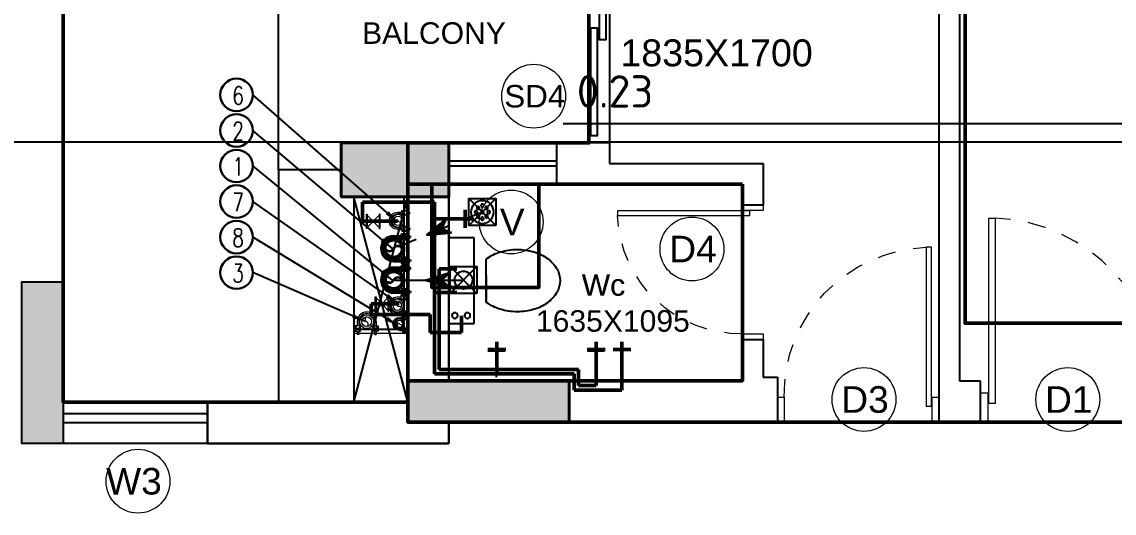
# Model space of a CAD drawing. Header units: inches. Extents: x 0 to 429, y 0 to 146.
# Drawn here: x 205.43 to 211.51, y 115.3 to 118.03 of the extents above; entities that cross this region are included whole.
import ezdxf
from ezdxf.enums import TextEntityAlignment as Align

# ---------------------------------------------------------------- set-up
doc = ezdxf.new("R2010")
doc.units = ezdxf.units.IN
doc.header["$MEASUREMENT"] = 0
doc.linetypes.add('Xr-4BHK-A-B-Ground-Sub$0$DASHED', pattern=[0.75, 0.5, -0.25])
doc.linetypes.add('Xr-4BHK-A-B-Ground-Sub$0$HIDDEN', pattern=[0.375, 0.25, -0.125])
doc.layers.get('DEFPOINTS').update_dxf_attribs({"lineweight": 18})
for name, color, linetype, lineweight in [('FLOOR-GROUND', 7, 'Continuous', 50), ('XR-4BHK-A-B-GROUND-SUB$0$1PL', 3, 'Continuous', 25), ('XR-4BHK-A-B-GROUND-SUB$0$1PL-SHAFT-PIPE-TEXT-50', 213, 'Continuous', 30), ('XR-4BHK-A-B-GROUND-SUB$0$DOOR', 34, 'Continuous', 20), ('XR-4BHK-A-B-GROUND-SUB$0$TOWER-COL', 1, 'Continuous', 40), ('XR-4BHK-A-B-GROUND-SUB$0$TOWER-COL-HATCH', 9, 'Continuous', 5), ('XR-4BHK-A-B-GROUND-SUB$0$WALL', 7, 'Continuous', 30)]:
    doc.layers.add(name, color=color, linetype=linetype, lineweight=lineweight)
for name, color, linetype in [('XR-4BHK-A-B-GROUND-SUB$0$1PL-DR-SOIL', 1, 'Continuous'), ('XR-4BHK-A-B-GROUND-SUB$0$1PL-DR-WASTE', 5, 'Xr-4BHK-A-B-Ground-Sub$0$DASHED'), ('XR-4BHK-A-B-GROUND-SUB$0$1PL-SHAFT-PIPE', 7, 'Continuous'), ('XR-4BHK-A-B-GROUND-SUB$0$ELE', 4, 'Continuous')]:
    doc.layers.add(name, color=color, linetype=linetype)
doc.layers.add('XR-4BHK-A-B-GROUND-SUB$0$SEWERARE LINE', color=7, linetype='Continuous', lineweight=35, true_color=0xca2d12)
doc.layers.add('XR-4BHK-A-B-GROUND-SUB$0$WATER SUPPLAY', color=7, linetype='Continuous', lineweight=0, true_color=0x00f000)
doc.styles.add('Sanvi Common', font='isocpeur.ttf')
doc.styles.add('Xr-4BHK-A-B-Ground-Sub$0$$0$DIM', font='arial.ttf', dxfattribs={"height": 4})
doc.styles.add('Xr-4BHK-A-B-Ground-Sub$0$$1$Standard', font='arial.ttf')
doc.styles.add('Xr-4BHK-A-B-Ground-Sub$0$AUDIT_D_080506184754-0', font='romans.shx')
doc.styles.add('Xr-4BHK-A-B-Ground-Sub$0$DIM', font='arial.ttf')
doc.styles.add('Xr-4BHK-A-B-Ground-Sub$0$Standard', font='ARIALN.TTF')
doc.styles.add('Xr-4BHK-A-B-Typical-Sub$0$DIM', font='arial.ttf')
doc.dimstyles.new('Sanvi Common', dxfattribs={"dimtxt": 0.18, "dimasz": 0.18, "dimexe": 0.18, "dimexo": 0.0625, "dimgap": 0.09, "dimtad": 1, "dimzin": 0, "dimdsep": 46, "dimtxsty": 'Sanvi Common', "dimblk": 'OPEN30', "dimcen": 0.09, "dimclrd": 68, "dimclre": 68, "dimclrt": 40, "dimadec": 0, "dimazin": 0, "dimtfac": 1, "dimtofl": 0, "dimtmove": 0, "dimatfit": 3, "dimldrblk": 'OPEN30', "dimfxl": 1, "dimtolj": 1, "dimtzin": 0, "dimarcsym": 0})
doc.dimstyles.new('Xr-4BHK-A-B-Ground-Sub$0$DIM 75', dxfattribs={"dimtxt": 75, "dimasz": 75, "dimexe": 0.18, "dimexo": 0.0625, "dimgap": 0.09, "dimtad": 0, "dimtih": 1, "dimtoh": 1, "dimdec": 0, "dimzin": 0, "dimdsep": 46, "dimtxsty": 'Xr-4BHK-A-B-Ground-Sub$0$Standard', "dimcen": 0.09, "dimclrd": 256, "dimclre": 256, "dimclrt": 256, "dimadec": 0, "dimazin": 0, "dimtfac": 1, "dimtdec": 0, "dimtofl": 0, "dimtmove": 0, "dimatfit": 3, "dimfxl": 1, "dimtolj": 1, "dimtzin": 0, "dimarcsym": 0})

# ---------------------------------------------------------------- blocks, each defined once
blk = doc.blocks.new('Xr-4BHK-A-B-Ground-Sub$0$1111')
for p, q in [((-6719.3, 24832.2), (-6719.3, 24832.2)), ((-6770.3, 24610.7), (-7008.8, 24610.7)), ((-6918.9, 24610.7), (-6770.3, 24610.7)), ((-7128.5, 24545.5), (-7128.5, 24404.3)), ((-6650.6, 24545.5), (-7128.5, 24545.5)), ((-6650.6, 24404.3), (-6650.6, 24545.5)), ((-7128.5, 24404.3), (-6650.6, 24404.3)), ((-6849.6, 24404.3), (-6849.6, 24404.3)), ((-6703, 24404.3), (-6703, 24404.3))]:
    blk.add_line(p, q)
at = {"extrusion": (0, 0, -1)}
for centre, major_axis, ratio, start_param, end_param in [((-6889.6, 24895.3), (90.6, 90.6), 1, -1.303122, -0.785398), ((-6889.6, 24895.3), (-90.6, 90.6), 1, 0.785398, 1.303122), ((-6859.2, 24842), (-134, 134), 1, 6.126583, 6.550859), ((-6919.9, 24842), (134, 134), 1, -0.267674, 0.156602), ((-6811.4, 24807.2), (175.8, 175.8), 1, 4.219591, 4.555787), ((-6967.7, 24807.2), (-175.8, 175.8), 1, 1.727398, 2.063595), ((-6735.9, 24784.5), (231.5, 231.5), 1, 3.926991, 4.219591), ((-7043.2, 24784.5), (231.5, 231.5), 1, 0.492798, 0.785398), ((-6735.9, 24784.5), (-231.5, 231.5), 1, 5.205187, 5.497787), ((-7043.2, 24784.5), (231.5, 231.5), 1, 0.785398, 1.077998), ((-6811.4, 24761.7), (-175.8, 175.8), 1, 4.868991, 5.205187), ((-6967.7, 24761.7), (-231.2, 91.4), 0.988951, 3.056609, 3.421062), ((-6859.2, 24726.9), (-134, 134), 1, 4.837165, 4.868991), ((-6694.7, 24507), (-11.5, 11.5), 1, 3.141593, 9.424778), ((-6694.7, 24437.2), (11.5, 11.5), 1, 1.570796326805002, 7.853981633984588)]:
    blk.add_ellipse(centre, major_axis=major_axis, ratio=ratio, start_param=start_param, end_param=end_param, dxfattribs=at)
blk = doc.blocks.new('Xr-4BHK-A-B-Ground-Sub$0$d-750')
at = {"layer": 'XR-4BHK-A-B-GROUND-SUB$0$DOOR'}
for p, q in [((0, 718.7), (0, 750)), ((0, 750), (115, 750)), ((115, 750), (115, 718.7)), ((115, 718.7), (0, 718.7)), ((0, 0), (0, 31.2)), ((0, 31.2), (115, 31.2)), ((115, 31.2), (115, 0)), ((115, 0), (0, 0))]:
    blk.add_line(p, q, dxfattribs=at)
blk.add_lwpolyline([(73.9, 34.2), (811.3, 34.2), (811.3, 59.2), (73.9, 59.2)], close=True, dxfattribs=at)
at = {"layer": 'XR-4BHK-A-B-GROUND-SUB$0$DOOR', "color": 8, "linetype": 'Xr-4BHK-A-B-Ground-Sub$0$HIDDEN', "extrusion": (0, 0, -1)}
blk.add_ellipse((125, 31.2), major_axis=(218.4, 652.1), ratio=0.99874, start_param=-0.33813, end_param=1.207251, dxfattribs=at)
blk = doc.blocks.new('Xr-4BHK-A-B-Ground-Sub$0$core typ')
at = {"layer": 'XR-4BHK-A-B-GROUND-SUB$0$ELE'}
for p, q in [((1665.4, 9885.4), (1665.4, 8590.5)), ((2085.4, 9735.2), (2085.4, 8590.5)), ((2385.4, 8590.7), (2085.4, 9735.2)), ((2085.4, 8590.5), (2385.4, 9735.2)), ((1270.4, 8590.5), (466.3, 8590.5)), ((1270.4, 8525.5), (466.3, 8525.5)), ((1270.4, 8475.5), (466.3, 8475.5)), ((1270.4, 8360), (466.3, 8360))]:
    blk.add_line(p, q, dxfattribs=at)
at = {"layer": 'XR-4BHK-A-B-GROUND-SUB$0$WALL'}
for p, q in [((465, 11220), (465, 9260.5)), ((2385.4, 8590.5), (2385.5, 9735.2)), ((2615.4, 9735.2), (2615.4, 8710.4)), ((2385.4, 8590.5), (1270.4, 8590.5)), ((1270.4, 8590.5), (1270.4, 8360.5)), ((2615, 8480), (2615, 8360.5)), ((2615, 8360.5), (1270.4, 8360.5))]:
    blk.add_line(p, q, dxfattribs=at)
blk = doc.blocks.new('Xr-4BHK-A-B-Ground-Sub$0$REV.CO.')
at = {"layer": 'XR-4BHK-A-B-GROUND-SUB$0$TOWER-COL-HATCH'}
blk.add_hatch(color=256, dxfattribs=at).paths.add_polyline_path([(459246.1, 7219.8), (459246.1, 6920), (458646.1, 6920), (458646.1, 7219.8)])
h = blk.add_hatch(color=256, dxfattribs=at)
h.dxf.hatch_style = 1
h.paths.add_polyline_path([(458876.1, 5665), (458876.1, 5895), (457975.6, 5895), (457975.6, 5665)])
at = {"layer": 'XR-4BHK-A-B-GROUND-SUB$0$TOWER-COL'}
for points in [[(459246.1, 7219.8), (459246.1, 6920), (458646.1, 6920), (458646.1, 7219.8)], [(458876.1, 5895), (458876.1, 5665), (457975.6, 5665), (457975.6, 5895)]]:
    blk.add_lwpolyline(points, close=True, dxfattribs=at)
blk = doc.blocks.new('Xr-4BHK-A-B-Ground-Sub$0$$0$DOOR NO')
at = {"lineweight": 0}
blk.add_circle((0, 0), 10, dxfattribs=at)
at = {"style": 'Xr-4BHK-A-B-Ground-Sub$0$$0$DIM'}
blk.add_attdef('X1', text='', height=9, dxfattribs=at).set_placement((0, 0), align=Align.MIDDLE_CENTER)
blk = doc.blocks.new('_Open30')
at = {"color": 0, "linetype": 'ByBlock', "lineweight": -2}
for p, q in [((-1, 0.268), (0, 0)), ((0, 0), (-1, -0.268)), ((0, 0), (-1, 0))]:
    blk.add_line(p, q, dxfattribs=at)
blk = doc.blocks.new('*D143')
at = {"color": 68, "lineweight": -2, "transparency": 16777216}
for p, q in [((194.7503, 117.3208), (194.7503, 117.5459)), ((211.9703, 117.2967), (211.9703, 117.5459)), ((194.9303, 117.3659), (211.7903, 117.3659))]:
    blk.add_line(p, q, dxfattribs=at)
at = {"layer": 'DEFPOINTS', "color": 0, "transparency": 16777216}
for p in [(211.9703, 117.3659), (194.7503, 117.2583), (211.9703, 117.2342)]:
    blk.add_point(p, dxfattribs=at)
at = {"color": 68, "lineweight": -2, "transparency": 16777216, "xscale": 0.18, "yscale": 0.18, "zscale": 0.18, "rotation": 180}
blk.add_blockref('_Open30', (194.7503, 117.3659), dxfattribs=at)
at = {"color": 68, "lineweight": -2, "transparency": 16777216, "xscale": 0.18, "yscale": 0.18, "zscale": 0.18}
blk.add_blockref('_Open30', (211.9703, 117.3659), dxfattribs=at)
at = {"color": 40, "transparency": 16777216, "insert": (203.3603, 117.5459), "char_height": 0.18, "attachment_point": 5, "style": 'Sanvi Common'}
blk.add_mtext('\\A1;17.22', dxfattribs=at)
blk = doc.blocks.new('*D144')
at = {"color": 68, "lineweight": -2, "transparency": 16777216}
for p, q in [((211.9703, 117.2967), (211.9703, 117.6472)), ((212.2003, 117.3108), (212.2003, 117.6472)), ((211.7903, 117.4672), (208.4423, 117.4672)), ((212.3803, 117.4672), (212.5603, 117.4672))]:
    blk.add_line(p, q, dxfattribs=at)
at = {"layer": 'DEFPOINTS', "color": 0, "transparency": 16777216}
for p in [(212.2003, 117.4672), (211.9703, 117.2342), (212.2003, 117.2483)]:
    blk.add_point(p, dxfattribs=at)
at = {"color": 68, "lineweight": -2, "transparency": 16777216, "xscale": 0.18, "yscale": 0.18, "zscale": 0.18}
blk.add_blockref('_Open30', (211.9703, 117.4672), dxfattribs=at)
at = {"color": 68, "lineweight": -2, "transparency": 16777216, "xscale": 0.18, "yscale": 0.18, "zscale": 0.18, "rotation": 180}
blk.add_blockref('_Open30', (212.2003, 117.4672), dxfattribs=at)
at = {"color": 40, "transparency": 16777216, "insert": (208.7303, 117.6472), "char_height": 0.18, "attachment_point": 5, "style": 'Sanvi Common'}
blk.add_mtext('\\A1;0.23', dxfattribs=at)
blk = doc.blocks.new('Xr-4BHK-A-B-Ground-Sub$0$CI100')
at = {"layer": 'XR-4BHK-A-B-GROUND-SUB$0$SEWERARE LINE', "ltscale": 100}
for p, q in [((-78.9, 0), (-78.9, 11.5)), ((-74, 60.7), (-74, 11.5)), ((-66, 60.7), (-66, 11.5)), ((-61.1, 0), (-61.1, 11.5)), ((61.1, 0), (61.1, 11.5)), ((66, 60.7), (66, 11.5)), ((74, 60.7), (74, 11.5)), ((78.9, 0), (78.9, 11.5)), ((-78.9, -15.5), (-78.9, -4)), ((-74, 0), (-74, -4)), ((-74, -15.5), (-74, -37.3)), ((-74, -16.8), (-74, -37.3)), ((-66, -37.3), (-74, -37.3)), ((-66, 0), (-66, -4)), ((-66, -15.5), (-66, -37.3)), ((-66, -16.8), (-66, -37.3)), ((-61.1, -15.5), (-61.1, -4)), ((61.1, -15.5), (61.1, -4)), ((66, 0), (66, -4)), ((66, -15.5), (66, -37.3)), ((66, -16.8), (66, -37.3)), ((66, -37.3), (74, -37.3)), ((74, 0), (74, -4)), ((74, -15.5), (74, -37.3)), ((74, -16.8), (74, -37.3)), ((78.9, -15.5), (78.9, -4))]:
    blk.add_line(p, q, dxfattribs=at)
for points in [[(-85.4, 0), (-54.6, 0), (-54.6, 11.5), (-85.4, 11.5)], [(85.4, 0), (54.6, 0), (54.6, 11.5), (85.4, 11.5)], [(-85.4, -15.5), (-54.6, -15.5), (-54.6, -4), (-85.4, -4)], [(85.4, -15.5), (54.6, -15.5), (54.6, -4), (85.4, -4)]]:
    blk.add_lwpolyline(points, close=True, dxfattribs=at)
for radius in [60.7, 50]:
    blk.add_circle((0, 60.7), radius, dxfattribs=at)
for centre, radius, start, end in [((0, 60.7), 74, 0, 180), ((0, 60.7), 66, 0, 180), ((13.9, 85.7), 28.6, 119.0199, 240.9801), ((-13.9, 35.7), 28.6, 299.0199, 60.9801)]:
    blk.add_arc(centre, radius, start, end, dxfattribs=at)
blk = doc.blocks.new('Xr-4BHK-A-B-Ground-Sub$0$CI50')
at = {"ltscale": 100}
for p, q in [((-53.2, 2), (-53.2, 13.5)), ((-48.3, 35), (-48.3, 13.5)), ((-48.3, 2), (-48.3, -2)), ((-40.3, 35), (-40.3, 13.5)), ((-40.3, 2), (-40.3, -2)), ((-35.4, 2), (-35.4, 13.5)), ((35.4, 2), (35.4, 13.5)), ((40.3, 35), (40.3, 13.5)), ((40.3, 2), (40.3, -2)), ((48.3, 35), (48.3, 13.5)), ((48.3, 2), (48.3, -2)), ((53.2, 2), (53.2, 13.5)), ((-53.2, -13.5), (-53.2, -2)), ((-48.3, -13.5), (-48.3, -30.6)), ((-48.3, -14.8), (-48.3, -30.6)), ((-40.3, -30.6), (-48.3, -30.6)), ((-40.3, -13.5), (-40.3, -30.6)), ((-40.3, -14.8), (-40.3, -30.6)), ((-35.4, -13.5), (-35.4, -2)), ((35.4, -13.5), (35.4, -2)), ((40.3, -13.5), (40.3, -30.6)), ((40.3, -14.8), (40.3, -30.6)), ((40.3, -30.6), (48.3, -30.6)), ((48.3, -13.5), (48.3, -30.6)), ((48.3, -14.8), (48.3, -30.6)), ((53.2, -13.5), (53.2, -2))]:
    blk.add_line(p, q, dxfattribs=at)
for points in [[(-57.9, 2), (-30.9, 2), (-30.9, 13.5), (-57.9, 13.5)], [(57.9, 2), (30.9, 2), (30.9, 13.5), (57.9, 13.5)], [(-57.9, -13.5), (-30.9, -13.5), (-30.9, -2), (-57.9, -2)], [(57.9, -13.5), (30.9, -13.5), (30.9, -2), (57.9, -2)]]:
    blk.add_lwpolyline(points, close=True, dxfattribs=at)
for radius in [35, 25]:
    blk.add_circle((0, 35), radius, dxfattribs=at)
for centre, radius, start, end in [((0, 35), 48.3, 0, 180), ((0, 35), 40.3, 360, 180), ((6.9, 47.5), 14.3, 119.0199, 240.9801), ((-6.9, 22.5), 14.3, 299.0199, 60.9801)]:
    blk.add_arc(centre, radius, start, end, dxfattribs=at)
blk = doc.blocks.new('Xr-4BHK-A-B-Ground-Sub$0$A6')
at = {"linetype": 'Continuous', "lineweight": -3}
h = blk.add_hatch(dxfattribs=at)
h.set_pattern_fill('ANSI31', color=8, scale=51.850019, angle=269.98621, style=0)
h.set_pattern_definition([(314.9862146, (-3558.9815, 121585.5365), (4.58404006, 4.58183475), [])])
h.paths.add_polyline_path([(-42.5, 41.5), (0, 0), (-42.5, -41.5), (91.7, 0)])
for p, q in [((-42.5, 41.5), (0, 0)), ((91.7, 0), (-42.5, 41.5)), ((-42.5, -41.5), (0, 0)), ((0, 0), (91.7, 0)), ((91.7, 0), (-42.5, -41.5))]:
    blk.add_line(p, q, dxfattribs=at)
blk = doc.blocks.new('Xr-4BHK-A-B-Ground-Sub$0$FT 100')
at = {"linetype": 'Continuous'}
blk.add_ellipse((0, 0), major_axis=(63.4, -2.9), ratio=1, start_param=0.046079, end_param=6.329264, dxfattribs=at)
for centre in [(-36.7, 0), (-23.3, 23.3), (0, 35.4), (0, 0), (23.3, 23.3), (36.7, 0), (-23.3, -23.3), (0, -35.4), (23.3, -23.3)]:
    blk.add_ellipse(centre, major_axis=(7.97, 0), ratio=1)
blk = doc.blocks.new('Xr-4BHK-A-B-Ground-Sub$0$P-VALVE')
at = {"linetype": 'Continuous'}
for p, q in [((-19.7, 19), (19.7, 19)), ((-19.7, 16.4), (-19.7, 19)), ((19.7, 16.4), (-19.7, 16.4)), ((-17, -16.4), (17, 16.4)), ((-17, 16.4), (17, -16.4)), ((19.7, 19), (19.7, 16.4)), ((19.7, -16.4), (-19.7, -16.4)), ((-19.7, -16.4), (-19.7, -19)), ((-19.7, -19), (19.7, -19)), ((19.7, -19), (19.7, -16.4))]:
    blk.add_line(p, q, dxfattribs=at)
blk = doc.blocks.new('Xr-4BHK-A-B-Ground-Sub$0$A$C14D55273')
at = {"layer": 'XR-4BHK-A-B-GROUND-SUB$0$WATER SUPPLAY', "lineweight": 50}
for p, q in [((11886.6, -13810.6), (11485.1, -13810.6)), ((11485.1, -13810.6), (11485.1, -14767.6)), ((11886.6, -13916.8), (11886.6, -13810.6)), ((11315.4, -13852.7), (11315.4, -13952.7)), ((11272.9, -13902.7), (11485.1, -13902.7)), ((11691.7, -13916.8), (11886.6, -13916.8)), ((11360.5, -14180.9), (11460.1, -14180.9)), ((11460.1, -14180.9), (11460.1, -14742.6)), ((11360.5, -14313.1), (11485.1, -14313.1)), ((11683.5, -14377.4), (11838.5, -14377.4)), ((11838.5, -14377.4), (11838.5, -14436.9)), ((11335.1, -14442.9), (11335.1, -14535.9)), ((11510.1, -14436.9), (11510.1, -14535.9)), ((11838.5, -14436.9), (11510.1, -14436.9)), ((11335.1, -14535.9), (11510.1, -14535.9)), ((10441.1, -14588.7), (10441.1, -14856.9)), ((10584.7, -14588.7), (10584.7, -14831.9)), ((11139.1, -14588.7), (11139.1, -14767.6)), ((10491.1, -14631.2), (10391.1, -14631.2)), ((10634.7, -14631.2), (10534.7, -14631.2)), ((11189.1, -14631.2), (11089.1, -14631.2)), ((11460.1, -14742.6), (10682.8, -14742.6)), ((10682.8, -14831.9), (10682.8, -14742.6)), ((11485.1, -14767.6), (10707.8, -14767.6)), ((10707.8, -14856.9), (10707.8, -14767.6)), ((10682.8, -14831.9), (10584.7, -14831.9)), ((10707.8, -14856.9), (10441.1, -14856.9))]:
    blk.add_line(p, q, dxfattribs=at)
at = {"layer": 'XR-4BHK-A-B-GROUND-SUB$0$WATER SUPPLAY', "lineweight": 50, "xscale": 2.000000000000041, "yscale": 2.000000000000041, "zscale": 2.000000000000041, "rotation": 90.00001157763748}
for p in [(11827.4, -13916.8), (11778.7, -14377.4)]:
    blk.add_blockref('Xr-4BHK-A-B-Ground-Sub$0$P-VALVE', p, dxfattribs=at)
blk = doc.blocks.new('Xr-4BHK-A-B-Ground-Sub$0$A$C2521575D')
at = {"layer": 'XR-4BHK-A-B-GROUND-SUB$0$1PL'}
for p, q in [((21339.7, 18758.9), (21189.7, 18608.9)), ((21189.7, 18758.9), (21339.7, 18608.9)), ((21234.7, 18380), (21084.7, 18230)), ((21084.7, 18380), (21234.7, 18230))]:
    blk.add_line(p, q, dxfattribs=at)
for points in [[(21339.7, 18608.9), (21189.7, 18608.9), (21189.7, 18758.9), (21339.7, 18758.9)], [(21234.7, 18230), (21084.7, 18230), (21084.7, 18380), (21234.7, 18380)]]:
    blk.add_lwpolyline(points, close=True, dxfattribs=at)
at = {"layer": 'XR-4BHK-A-B-GROUND-SUB$0$1PL-DR-SOIL', "ltscale": 6}
blk.add_line((20774.4, 18305, 0), (21160, 18305), dxfattribs=at)
blk.add_circle((21159.7, 18305), 50, dxfattribs=at)
at = {"layer": 'XR-4BHK-A-B-GROUND-SUB$0$1PL-DR-WASTE', "ltscale": 0.015}
blk.add_line((21264.7, 18683.9), (20774.4, 18480.6, 0), dxfattribs=at)
at = {"layer": 'XR-4BHK-A-B-GROUND-SUB$0$1PL-SHAFT-PIPE-TEXT-50'}
for centre in [(19895.3, 19336.7), (19895.3, 19138.7), (19895.3, 18940.7), (19895.3, 18742.7), (19895.3, 18544.7), (19895.3, 18346.7)]:
    blk.add_circle(centre, 90.6, dxfattribs=at)
at = {"layer": 'XR-4BHK-A-B-GROUND-SUB$0$WATER SUPPLAY'}
for p, q in [((20831.6, 18008), (20831.6, 18771.8)), ((20552.6, 18029), (20852.6, 18029))]:
    blk.add_line(p, q, dxfattribs=at)
for points in [[(20827.6, 18008), (20827.6, 18771.8), (20852.6, 18771.8), (20852.6, 18008)], [(20552.6, 18033), (20852.6, 18033), (20852.6, 18008), (20552.6, 18008)]]:
    blk.add_lwpolyline(points, close=True, dxfattribs=at)
at = {"layer": 'XR-4BHK-A-B-GROUND-SUB$0$1PL-DR-SOIL', "ltscale": 6, "extrusion": (7.24774e-22, 1.64894e-08, 1), "xscale": -1, "rotation": 359.986214620394}
for p in [(21039.6, 18304.8, 0), (21040.1, 18305, 0)]:
    blk.add_blockref('Xr-4BHK-A-B-Ground-Sub$0$A6', p, dxfattribs=at)
at = {"layer": 'XR-4BHK-A-B-GROUND-SUB$0$1PL-DR-WASTE', "ltscale": 0.75, "xscale": -1, "rotation": 90}
blk.add_blockref('Xr-4BHK-A-B-Ground-Sub$0$FT 100', (21264.7, 18683.9), dxfattribs=at)
at = {"layer": 'XR-4BHK-A-B-GROUND-SUB$0$1PL-DR-WASTE', "ltscale": 0.015, "extrusion": (-6.29674e-09, 1.52358e-08, 1), "xscale": -0.9999999999999992, "rotation": 22.50699164902677}
blk.add_blockref('Xr-4BHK-A-B-Ground-Sub$0$A6', (21038.5, 18590.1, 0), dxfattribs=at)
at = {"layer": 'XR-4BHK-A-B-GROUND-SUB$0$1PL-SHAFT-PIPE', "xscale": 0.9405000000042492, "yscale": 0.9405000000042492, "zscale": 0.9405000000042492, "rotation": 90}
for p in [(20827.6, 18480.4, 0), (20827.6, 18304.8, 0)]:
    blk.add_blockref('Xr-4BHK-A-B-Ground-Sub$0$CI100', p, dxfattribs=at)
at = {"layer": 'XR-4BHK-A-B-GROUND-SUB$0$WATER SUPPLAY', "xscale": -1}
blk.add_blockref('Xr-4BHK-A-B-Ground-Sub$0$A$C14D55273', (32483.9, 32549.6), dxfattribs=at)
at = {"layer": 'XR-4BHK-A-B-GROUND-SUB$0$WATER SUPPLAY', "xscale": -1, "rotation": 90}
for p in [(20829.6, 18635.2), (20825.7, 18163)]:
    blk.add_blockref('Xr-4BHK-A-B-Ground-Sub$0$CI50', p, dxfattribs=at)
at = {"layer": 'XR-4BHK-A-B-GROUND-SUB$0$WATER SUPPLAY', "xscale": 1.099999999976717, "yscale": 1.099999999976717, "zscale": 1.099999999976717}
blk.add_blockref('Xr-4BHK-A-B-Ground-Sub$0$CI50', (20620.3, 18035.2), dxfattribs=at)
at = {"layer": 'XR-4BHK-A-B-GROUND-SUB$0$WATER SUPPLAY', "xscale": -0.75, "yscale": 0.75, "zscale": 0.75, "rotation": 90}
blk.add_blockref('Xr-4BHK-A-B-Ground-Sub$0$CI50', (20829.1, 18061), dxfattribs=at)
at = {"layer": 'XR-4BHK-A-B-GROUND-SUB$0$1PL-SHAFT-PIPE-TEXT-50', "style": 'Xr-4BHK-A-B-Ground-Sub$0$AUDIT_D_080506184754-0', "width": 0.75}
for s, p in [('6', (19903.9, 19283)), ('2', (19903.9, 19085)), ('1', (19903.9, 18887.1)), ('7', (19903.9, 18689.1)), ('8', (19903.9, 18491.1)), ('3', (19903.9, 18293.1))]:
    blk.add_text(s, height=100, dxfattribs=at).set_placement(p, align=Align.CENTER)
at = {"layer": 'XR-4BHK-A-B-GROUND-SUB$0$1PL-SHAFT-PIPE-TEXT-50'}
for points in [[(20791.6, 18630.4), (19985.9, 19336.7)], [(20763.2, 18480.4, 0), (19985.9, 19138.7, 0)], [(20763.2, 18304.8, 0), (19985.9, 18940.7, 0)], [(20795.5, 18174.6), (19985.9, 18742.7)], [(20795.5, 18051.5), (19985.9, 18544.7)], [(20613, 18073.7), (19985.9, 18346.7)]]:
    blk.add_leader(points, dimstyle='Xr-4BHK-A-B-Ground-Sub$0$DIM 75', dxfattribs=at)

msp = doc.modelspace()

# ---------------------------------------------------------------- hatches: boundary and pattern name
msp.add_hatch(color=256).paths.add_polyline_path([(205.6553, 116.5859), (205.6553, 115.6854), (205.4253, 115.6854), (205.4253, 116.5859)])

# ---------------------------------------------------------------- linework, layer by layer
for p, q in [((210.6503, 119.9631), (210.6503, 116.0356)), ((210.5353, 118.9456), (210.5353, 115.8056)), ((208.5853, 118.5606), (208.5853, 117.3606)), ((208.7003, 118.5606), (208.7003, 117.3606)), ((207.8053, 117.3606), (208.4053, 117.3606)), ((208.4053, 117.1306), (208.4053, 117.3606)), ((208.7003, 117.3606), (208.4053, 117.3606)), ((208.7003, 117.3606), (208.7003, 117.2456)), ((207.8053, 117.2606), (208.4053, 117.2606)), ((208.4053, 117.2306), (207.8053, 117.2306)), ((208.7003, 117.2456), (209.5553, 117.2456)), ((209.5553, 117.2457), (209.5553, 117.0157)), ((208.4053, 117.1306), (207.8053, 117.1306)), ((208.4053, 117.1306), (209.4403, 117.1306)), ((209.4403, 117.1307), (209.4403, 117.0157)), ((209.4403, 116.2656), (209.4403, 117.0157)), ((209.4403, 117.0157), (209.5553, 117.0157)), ((209.4403, 116.2657), (209.4403, 116.0356)), ((209.4403, 116.2657), (209.5553, 116.2657)), ((209.5553, 116.2657), (209.5553, 116.0556)), ((208.1164, 116.2005), (208.0225, 116.2005)), ((208.0695, 116.0556), (208.0695, 116.2249)), ((208.6701, 116.2005), (208.5762, 116.2005)), ((208.6232, 116.0556), (208.6232, 116.2249)), ((207.8053, 116.0356), (209.4403, 116.0356)), ((209.5553, 116.0556), (209.6353, 116.0556)), ((209.6353, 116.0556), (209.6353, 115.8056)), ((210.6503, 116.0356), (210.7653, 116.0356)), ((210.7653, 116.0356), (210.7653, 115.8056)), ((207.5753, 115.8056), (209.6353, 115.8056)), ((210.5353, 115.8056), (210.7653, 115.8056))]:
    msp.add_line(p, q)
for points in [[(208.6442, 118.5337), (208.6792, 118.5337), (208.6792, 117.9337), (208.6442, 117.9337)], [(208.5963, 118.0006), (208.6313, 118.0006), (208.6313, 117.4006), (208.5963, 117.4006)], [(205.6553, 116.5859), (205.6553, 115.6854), (205.4253, 115.6854), (205.4253, 116.5859)]]:
    msp.add_lwpolyline(points, close=True)
msp.add_lwpolyline([(207.2053, 117.2106), (206.8553, 117.2106), (206.8548, 118.4556)])
at = {"layer": 'FLOOR-GROUND', "color": 246}
msp.add_line((209.4403, 116.2969), (209.4403, 117.0469), dxfattribs=at)
at = {"layer": 'FLOOR-GROUND', "color": 22}
msp.add_line((207.5753, 115.8054), (207.5752, 115.9157), dxfattribs=at)
at = {"layer": 'FLOOR-GROUND', "color": 230}
msp.add_lwpolyline([(206.2553, 123.5604), (206.2553, 121.8654), (206.8553, 121.8654), (206.8939, 118.9123), (207.6853, 118.9225), (208.5853, 118.9224), (208.5853, 117.3604), (207.5753, 117.3599), (207.5753, 115.8052), (212.2007, 115.8052), (212.2007, 116.1254), (216.8403, 116.1254), (216.8403, 119.8904), (218.8303, 119.8904), (218.8303, 124.9804)], dxfattribs=at)
at = {"layer": 'FLOOR-GROUND', "color": 181}
msp.add_lwpolyline([(206.2553, 123.5606), (206.2553, 121.8656), (206.8553, 121.8656), (206.8939, 118.9123), (207.6853, 118.9227), (208.5853, 118.9227), (208.5853, 117.3606), (207.5753, 117.3602), (207.5753, 115.9157), (205.6561, 115.9157), (205.6557, 119.4459), (201.0644, 119.4454)], dxfattribs=at)
at = {"layer": 'FLOOR-GROUND', "color": 150}
msp.add_lwpolyline([(216.641, 116.3556), (210.681, 116.3556), (210.681, 119.9631), (216.641, 119.9631)], close=True, dxfattribs=at)
at = {"layer": 'FLOOR-GROUND', "color": 81}
msp.add_lwpolyline([(209.4403, 117.1306), (207.5753, 117.1306), (207.5753, 116.0354), (209.4403, 116.0354)], close=True, dxfattribs=at)
at = {"layer": 'FLOOR-GROUND', "color": 128}
msp.add_lwpolyline([(207.7094, 117.1306), (208.3059, 117.1306), (208.3059, 116.5556), (207.7094, 116.5556)], close=True, dxfattribs=at)

# ---------------------------------------------------------------- block references
at = {"xscale": 0.001, "yscale": 0.001, "zscale": 0.001}
for name, p in [('Xr-4BHK-A-B-Ground-Sub$0$A$C2521575D', (186.7264, 98.291)), ('Xr-4BHK-A-B-Ground-Sub$0$core typ', (205.1898, 107.3252))]:
    msp.add_blockref(name, p, dxfattribs=at)
at = {"extrusion": (0, 0, -1), "xscale": 0.001, "yscale": 0.001, "zscale": -0.001}
msp.add_blockref('Xr-4BHK-A-B-Ground-Sub$0$REV.CO.', (-666.4514, 110.1404), dxfattribs=at)
ref = msp.add_blockref('Xr-4BHK-A-B-Ground-Sub$0$$0$DOOR NO', (208.2774, 117.6205), dxfattribs=dict(xscale=0.01778, yscale=0.01778, zscale=0.01778))
ref.add_attrib('X1', 'SD4', dxfattribs={"height": 0.125, "style": 'Xr-4BHK-A-B-Ground-Sub$0$$1$Standard'}).set_placement((208.2833, 117.6205), align=Align.MIDDLE_CENTER)
ref = msp.add_blockref('Xr-4BHK-A-B-Ground-Sub$0$$0$DOOR NO', (208.1516, 116.92), dxfattribs=dict(xscale=0.01778, yscale=0.01778, zscale=0.01778))
ref.add_attrib('X1', 'V', dxfattribs={"height": 0.1482, "style": 'Xr-4BHK-A-B-Ground-Sub$0$$1$Standard'}).set_placement((208.1575, 116.92), align=Align.MIDDLE_CENTER)
at = {"extrusion": (0, 0, -1)}
for name, p, xscale, yscale, zscale, rotation in [('Xr-4BHK-A-B-Ground-Sub$0$d-750', (-209.5553, 117.0157), -0.001000064621213824, 0.001000064621213824, -0.001000064621213824, 180), ('Xr-4BHK-A-B-Ground-Sub$0$1111', (-183.4009, 109.7036), -0.001, 0.001, -0.001, 90.00000010672167), ('Xr-4BHK-A-B-Ground-Sub$0$d-750', (-210.5353, 115.8056), -0.001200000000011642, 0.001200000000011642, -0.001200000000011642, 270.000000052805)]:
    msp.add_blockref(name, p, dxfattribs=dict(at, xscale=xscale, yscale=yscale, zscale=zscale, rotation=rotation))
ref = msp.add_blockref('Xr-4BHK-A-B-Ground-Sub$0$$0$DOOR NO', (209.1589, 116.769), dxfattribs=dict(xscale=0.01778, yscale=0.01778, zscale=0.01778))
ref.add_attrib('X1', 'D4', dxfattribs={"height": 0.14817, "style": 'Xr-4BHK-A-B-Ground-Sub$0$$1$Standard'}).set_placement((209.1649, 116.769), align=Align.MIDDLE_CENTER)
at = {"xscale": -0.001400000000008731, "yscale": 0.001400000000008731, "zscale": 0.001400000000008731, "rotation": 270.000000052408}
msp.add_blockref('Xr-4BHK-A-B-Ground-Sub$0$d-750', (210.7653, 115.8056), dxfattribs=at)
ref = msp.add_blockref('Xr-4BHK-A-B-Ground-Sub$0$$0$DOOR NO', (210.1173, 115.931), dxfattribs=dict(xscale=0.01778, yscale=0.01778, zscale=0.01778))
ref.add_attrib('X1', 'D3', dxfattribs={"height": 0.14817, "style": 'Xr-4BHK-A-B-Ground-Sub$0$$1$Standard'}).set_placement((210.1233, 115.931), align=Align.MIDDLE_CENTER)
ref = msp.add_blockref('Xr-4BHK-A-B-Ground-Sub$0$$0$DOOR NO', (211.2531, 115.931), dxfattribs=dict(xscale=0.01778, yscale=0.01778, zscale=0.01778))
ref.add_attrib('X1', 'D1', dxfattribs={"height": 0.14817, "style": 'Xr-4BHK-A-B-Ground-Sub$0$$1$Standard'}).set_placement((211.259, 115.931), align=Align.MIDDLE_CENTER)
ref = msp.add_blockref('Xr-4BHK-A-B-Ground-Sub$0$$0$DOOR NO', (206.0727, 115.4756), dxfattribs=dict(xscale=0.01778000000000066, yscale=0.01778000000000066, zscale=0.01778000000000066))
ref.add_attrib('X1', 'W3 ', dxfattribs={"height": 0.14817, "style": 'Xr-4BHK-A-B-Ground-Sub$0$$1$Standard'}).set_placement((206.0786, 115.4756), align=Align.MIDDLE_CENTER)

# ---------------------------------------------------------------- texts
at = {"style": 'Xr-4BHK-A-B-Ground-Sub$0$DIM'}
for s, height, p in [('BALCONY', 0.12, (207.3209, 117.9121)), ('1835X1700', 0.15, (208.7602, 117.7869)), ('Wc', 0.12, (208.5443, 116.509)), ('1635X1095', 0.12, (208.2896, 116.3085))]:
    msp.add_text(s, height=height, dxfattribs=at).set_placement(p)
at = {"layer": 'FLOOR-GROUND', "color": 81, "style": 'Xr-4BHK-A-B-Typical-Sub$0$DIM'}
msp.add_text('Wc', height=0.12, dxfattribs=at).set_placement((208.5456, 116.509))

# ---------------------------------------------------------------- dimensions: what is measured, and where the dimension line sits
at = {"color": 2}
dim = msp.add_linear_dim(base=(212.2003, 117.4672), p1=(211.9703, 117.2342), p2=(212.2003, 117.2483), dimstyle='Sanvi Common', dxfattribs=at)
dim.commit()
dim.dimension.update_dxf_attribs({"geometry": '*D144', "text_midpoint": (208.7303, 117.4672), "dimtype": 160})
dim = msp.add_linear_dim(base=(211.9703, 117.3659), p1=(194.7503, 117.2583), p2=(211.9703, 117.2342), dimstyle='Sanvi Common', dxfattribs=at)
dim.commit()
dim.dimension.update_dxf_attribs({"geometry": '*D143', "text_midpoint": (203.3603, 117.5459)})

doc.saveas('drawing.dxf')
